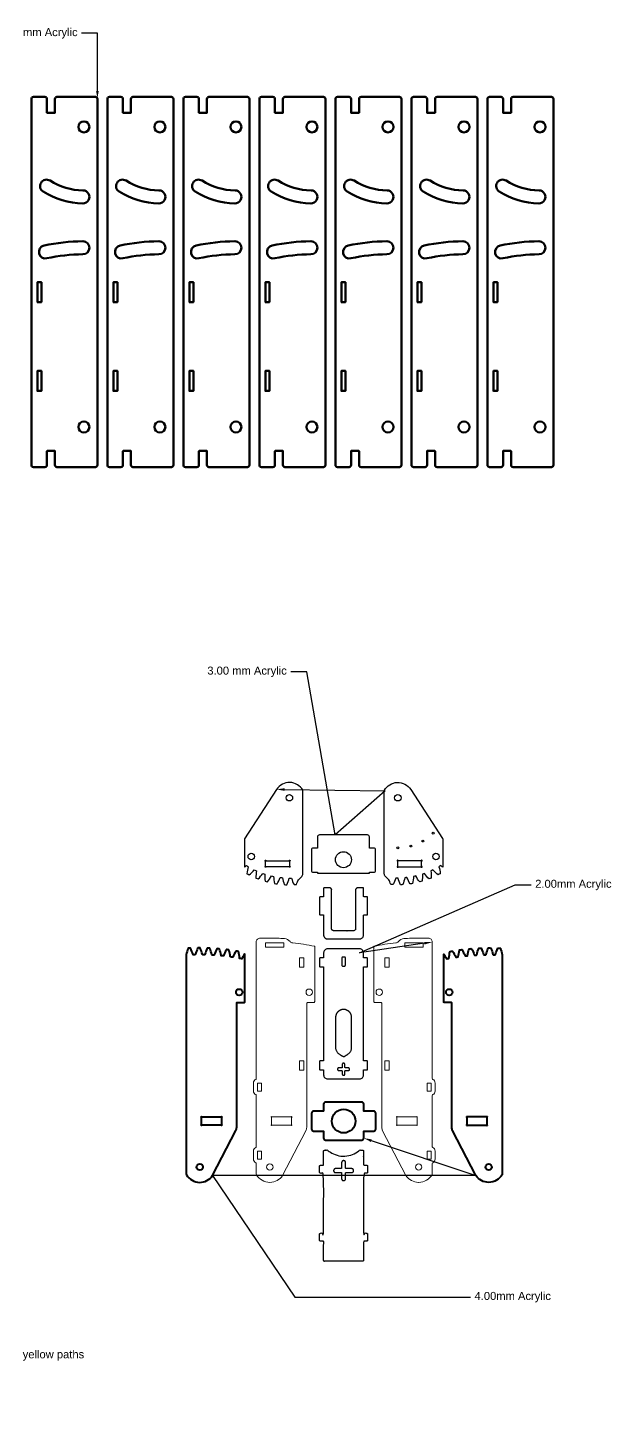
# Model space of a CAD drawing. Header units: millimetres. Extents: x 29 to 896, y 12 to 814.
# Drawn here: x 604 to 896, y 66 to 759 of the extents above; entities that cross this region are included whole.
import ezdxf
from ezdxf import colors
from ezdxf.entities.mleader import LeaderData, LeaderLine
from ezdxf.math import Vec2, Vec3

# ---------------------------------------------------------------- set-up
doc = ezdxf.new("R2010")
doc.units = ezdxf.units.MM
doc.layers.add('PolyProp', color=1, linetype='Continuous', lineweight=35, true_color=0xff0000)
doc.styles.get("Standard").update_dxf_attribs({"font": 'arial.ttf'})

# ---------------------------------------------------------------- blocks, each defined once
blk = doc.blocks.new('CustomObjectsInViewport2_0')
at = {"color": 0}
blk.add_lwpolyline([(-10015.5, -10006.75), (-10015.5, -10008.5), (-10062.5, -10008.5), (-10062.5, -10006.75, 0.414214), (-10062.75, -10006.5), (-10066.75, -10006.5, 0.414214), (-10067, -10006.75), (-10067, -10008.5), (-10069.5, -10008.5, 0.414214), (-10071.5, -10010.5), (-10071.5, -10026.5, 0.414214), (-10069.5, -10028.5), (-10067, -10028.5), (-10067, -10030.25, 0.414214), (-10066.75, -10030.5), (-10062.75, -10030.5, 0.414214), (-10062.5, -10030.25), (-10062.5, -10028.5), (-10015.5, -10028.5), (-10015.5, -10030.25, 0.414214), (-10015.25, -10030.5), (-10011.25, -10030.5, 0.414214), (-10011, -10030.25), (-10011, -10028.5), (-10008.5, -10028.5, 0.414214), (-10006.5, -10026.5), (-10006.5, -10010.5, 0.414214), (-10008.5, -10008.5), (-10011, -10008.5), (-10011, -10006.75, 0.414214), (-10011.25, -10006.5), (-10015.25, -10006.5, 0.414214)], format="xyb", close=True, dxfattribs=at)
for points, weights, knots in [([(-10067.39, -10018.91), (-10067.39, -10018.48), (-10067.39, -10018.05), (-10067.39, -10017.55), (-10066.89, -10017.55), (-10065.17, -10017.55), (-10063.44, -10017.55), (-10062.94, -10017.55), (-10062.94, -10018.05), (-10062.94, -10018.48), (-10062.94, -10018.91), (-10062.94, -10019.41), (-10063.44, -10019.41), (-10065.17, -10019.41), (-10066.89, -10019.41), (-10067.39, -10019.41), (-10067.39, -10018.91)], [1, 1, 1, 0.707106781187, 1, 1, 1, 0.707106781187, 1, 1, 1, 0.707106781187, 1, 1, 1, 0.707106781187, 1], [0, 0, 0, 1, 1, 2.570796, 2.570796, 3.570796, 3.570796, 5.141593, 5.141593, 6.141593, 6.141593, 7.712389, 7.712389, 8.712389, 8.712389, 10.283185, 10.283185, 10.283185]), ([(-10037.25, -10022.5), (-10041.25, -10022.5), (-10041.25, -10018.5), (-10041.25, -10014.5), (-10037.25, -10014.5), (-10029.75, -10014.5), (-10022.25, -10014.5), (-10020, -10014.5), (-10018.83, -10016.43), (-10018.29, -10017.32), (-10017.75, -10018.21), (-10017.6, -10018.46), (-10017.75, -10018.72), (-10018.27, -10019.62), (-10018.8, -10020.52), (-10019.96, -10022.5), (-10022.25, -10022.5), (-10029.75, -10022.5), (-10037.25, -10022.5)], [1, 0.707106781187, 1, 0.707106781187, 1, 1, 1, 0.87121462813, 1, 1, 1, 0.859288106328, 1, 1, 1, 0.8674457249, 1, 1, 1], [0, 0, 0, 1.570796, 1.570796, 3.141593, 3.141593, 4.141593, 4.141593, 5.167843, 5.167843, 6.167843, 6.167843, 7.241683, 7.241683, 8.241683, 8.241683, 9.283185, 9.283185, 10.283185, 10.283185, 10.283185]), ([(-10010.76, -10019.64), (-10010.76, -10020.33), (-10010.76, -10021.03), (-10010.76, -10021.53), (-10011.26, -10021.53), (-10011.38, -10021.53), (-10011.5, -10021.53), (-10012, -10021.53), (-10012, -10021.03), (-10012, -10020.33), (-10012, -10019.64), (-10012, -10019.14), (-10012.5, -10019.14), (-10013.21, -10019.14), (-10013.91, -10019.14), (-10014.41, -10019.14), (-10014.41, -10018.64), (-10014.41, -10018.53), (-10014.41, -10018.42), (-10014.41, -10017.92), (-10013.91, -10017.92), (-10013.21, -10017.92), (-10012.5, -10017.92), (-10012, -10017.92), (-10012, -10017.42), (-10012, -10016.73), (-10012, -10016.04), (-10012, -10015.54), (-10011.5, -10015.54), (-10011.38, -10015.54), (-10011.26, -10015.54), (-10010.76, -10015.54), (-10010.76, -10016.04), (-10010.76, -10016.73), (-10010.76, -10017.42), (-10010.76, -10017.92), (-10010.26, -10017.92), (-10009.56, -10017.92), (-10008.86, -10017.92), (-10008.36, -10017.92), (-10008.36, -10018.42), (-10008.36, -10018.53), (-10008.36, -10018.64), (-10008.36, -10019.14), (-10008.86, -10019.14), (-10009.56, -10019.14), (-10010.26, -10019.14), (-10010.76, -10019.14), (-10010.76, -10019.64)], [1, 1, 1, 0.707106781187, 1, 1, 1, 0.707106781187, 1, 1, 1, 0.707106781187, 1, 1, 1, 0.707106781187, 1, 1, 1, 0.707106781187, 1, 1, 1, 0.707106781187, 1, 1, 1, 0.707106781187, 1, 1, 1, 0.707106781187, 1, 1, 1, 0.707106781187, 1, 1, 1, 0.707106781187, 1, 1, 1, 0.707106781187, 1, 1, 1, 0.707106781187, 1], [0, 0, 0, 1, 1, 2.570796, 2.570796, 3.570796, 3.570796, 5.141593, 5.141593, 6.141593, 6.141593, 7.712389, 7.712389, 8.712389, 8.712389, 10.283185, 10.283185, 11.283185, 11.283185, 12.853982, 12.853982, 13.853982, 13.853982, 15.424778, 15.424778, 16.424778, 16.424778, 17.995574, 17.995574, 18.995574, 18.995574, 20.566371, 20.566371, 21.566371, 21.566371, 23.137167, 23.137167, 24.137167, 24.137167, 25.707963, 25.707963, 26.707963, 26.707963, 28.27876, 28.27876, 29.27876, 29.27876, 30.849556, 30.849556, 30.849556])]:
    blk.add_rational_spline(points, weights, degree=2, knots=knots, dxfattribs=at)
blk = doc.blocks.new('CustomObjectsInViewport3_0')
at = {"color": 0}
for points, weights, knots in [([(-10052, -10030), (-10052, -10030.5), (-10051.5, -10030.5), (-10050, -10030.5), (-10048.5, -10030.5), (-10048, -10030.5), (-10048, -10030), (-10048, -10029.25), (-10048, -10028.5), (-10033, -10028.5), (-10018, -10028.5), (-10018, -10029.25), (-10018, -10030), (-10018, -10030.5), (-10017.5, -10030.5), (-10016, -10030.5), (-10014.5, -10030.5), (-10014, -10030.5), (-10014, -10030), (-10014, -10029.25), (-10014, -10028.5), (-10010.5, -10028.5), (-10007, -10028.5), (-10006.5, -10028.5), (-10006.5, -10028), (-10006.5, -10027.22), (-10006.5, -10026.44), (-10013.5, -10018.5), (-10006.5, -10010.56), (-10006.5, -10009.78), (-10006.5, -10009), (-10006.5, -10008.5), (-10007, -10008.5), (-10010.5, -10008.5), (-10014, -10008.5), (-10014, -10007.75), (-10014, -10007), (-10014, -10006.5), (-10014.5, -10006.5), (-10016, -10006.5), (-10017.5, -10006.5), (-10018, -10006.5), (-10018, -10007), (-10018, -10007.75), (-10018, -10008.5), (-10033, -10008.5), (-10048, -10008.5), (-10048, -10007.75), (-10048, -10007), (-10048, -10006.5), (-10048.5, -10006.5), (-10050, -10006.5), (-10051.5, -10006.5), (-10052, -10006.5), (-10052, -10007), (-10052, -10007.75), (-10052, -10008.5), (-10056.75, -10008.5), (-10061.5, -10008.5), (-10062, -10008.5), (-10062, -10009), (-10062, -10018.5), (-10062, -10028), (-10062, -10028.5), (-10061.5, -10028.5), (-10056.75, -10028.5), (-10052, -10028.5), (-10052, -10029.25), (-10052, -10030)], [1, 0.707106781187, 1, 1, 1, 0.707106781187, 1, 1, 1, 1, 1, 1, 1, 0.707106781187, 1, 1, 1, 0.707106781187, 1, 1, 1, 1, 1, 0.707106781187, 1, 1, 1, 0.75, 1, 1, 1, 0.707106781187, 1, 1, 1, 1, 1, 0.707106781187, 1, 1, 1, 0.707106781187, 1, 1, 1, 1, 1, 1, 1, 0.707106781187, 1, 1, 1, 0.707106781187, 1, 1, 1, 1, 1, 0.707106781187, 1, 1, 1, 0.707106781187, 1, 1, 1, 1, 1], [0, 0, 0, 1.570796, 1.570796, 2.570796, 2.570796, 4.141593, 4.141593, 5.141593, 5.141593, 6.141593, 6.141593, 7.141593, 7.141593, 8.712389, 8.712389, 9.712389, 9.712389, 11.283185, 11.283185, 12.283185, 12.283185, 13.283185, 13.283185, 14.853982, 14.853982, 15.853982, 15.853982, 17.29945, 17.29945, 18.29945, 18.29945, 19.870246, 19.870246, 20.870246, 20.870246, 21.870246, 21.870246, 23.441043, 23.441043, 24.441043, 24.441043, 26.011839, 26.011839, 27.011839, 27.011839, 28.011839, 28.011839, 29.011839, 29.011839, 30.582635, 30.582635, 31.582635, 31.582635, 33.153432, 33.153432, 34.153432, 34.153432, 35.153432, 35.153432, 36.724228, 36.724228, 37.724228, 37.724228, 39.295024, 39.295024, 40.295024, 40.295024, 41.295024, 41.295024, 41.295024]), ([(-10017.71, -10014.5), (-10017.71, -10013.5), (-10016.71, -10013.5), (-10015.71, -10013.5), (-10015.71, -10014.5), (-10015.71, -10016), (-10015.71, -10017.5), (-10014.21, -10017.5), (-10012.71, -10017.5), (-10011.71, -10017.5), (-10011.71, -10018.5), (-10011.71, -10019.5), (-10012.71, -10019.5), (-10014.21, -10019.5), (-10015.71, -10019.5), (-10015.71, -10021), (-10015.71, -10022.5), (-10015.71, -10023.5), (-10016.71, -10023.5), (-10017.71, -10023.5), (-10017.71, -10022.5), (-10017.71, -10021), (-10017.71, -10019.5), (-10019.21, -10019.5), (-10020.71, -10019.5), (-10021.71, -10019.5), (-10021.71, -10018.5), (-10021.71, -10017.5), (-10020.71, -10017.5), (-10019.21, -10017.5), (-10017.71, -10017.5), (-10017.71, -10016), (-10017.71, -10014.5)], [1, 0.707106781187, 1, 0.707106781187, 1, 1, 1, 1, 1, 0.707106781187, 1, 0.707106781187, 1, 1, 1, 1, 1, 0.707106781187, 1, 0.707106781187, 1, 1, 1, 1, 1, 0.707106781187, 1, 0.707106781187, 1, 1, 1, 1, 1], [0, 0, 0, 1.570796, 1.570796, 3.141593, 3.141593, 4.141593, 4.141593, 5.141593, 5.141593, 6.712389, 6.712389, 8.283185, 8.283185, 9.283185, 9.283185, 10.283185, 10.283185, 11.853982, 11.853982, 13.424778, 13.424778, 14.424778, 14.424778, 15.424778, 15.424778, 16.995574, 16.995574, 18.566371, 18.566371, 19.566371, 19.566371, 20.566371, 20.566371, 20.566371])]:
    blk.add_rational_spline(points, weights, degree=2, knots=knots, dxfattribs=at)
blk = doc.blocks.new('CustomObjectsInViewport6_0')
at = {"color": 0}
blk.add_rational_spline([(-10006.5, -10026.5), (-10006.5, -10028.5), (-10008.5, -10028.5), (-10013.37, -10028.5), (-10018.25, -10028.5), (-10018.5, -10028.5), (-10018.5, -10028.75), (-10018.5, -10029.5), (-10018.5, -10030.25), (-10018.5, -10030.5), (-10018.75, -10030.5), (-10023, -10030.5), (-10027.25, -10030.5), (-10027.5, -10030.5), (-10027.5, -10030.25), (-10027.5, -10029.5), (-10027.5, -10028.75), (-10027.5, -10028.5), (-10027.75, -10028.5), (-10029.75, -10028.5), (-10031.75, -10028.5), (-10032, -10028.5), (-10032, -10028.25), (-10032, -10026.88), (-10032, -10025.5), (-10032, -10024.5), (-10031, -10024.5), (-10021.3, -10024.5), (-10011.6, -10024.5), (-10010.6, -10024.5), (-10010.6, -10023.5), (-10010.6, -10018.5), (-10010.6, -10013.5), (-10010.6, -10012.5), (-10011.6, -10012.5), (-10021.3, -10012.5), (-10031, -10012.5), (-10032, -10012.5), (-10032, -10011.5), (-10032, -10010.13), (-10032, -10008.75), (-10032, -10008.5), (-10031.75, -10008.5), (-10029.75, -10008.5), (-10027.75, -10008.5), (-10027.5, -10008.5), (-10027.5, -10008.25), (-10027.5, -10007.5), (-10027.5, -10006.75), (-10027.5, -10006.5), (-10027.25, -10006.5), (-10023, -10006.5), (-10018.75, -10006.5), (-10018.5, -10006.5), (-10018.5, -10006.75), (-10018.5, -10007.5), (-10018.5, -10008.25), (-10018.5, -10008.5), (-10018.25, -10008.5), (-10013.37, -10008.5), (-10008.5, -10008.5), (-10006.5, -10008.5), (-10006.5, -10010.5), (-10006.5, -10018.5), (-10006.5, -10026.5)], [1, 0.707106781187, 1, 1, 1, 0.707106781187, 1, 1, 1, 0.707106781187, 1, 1, 1, 0.707106781187, 1, 1, 1, 0.707106781187, 1, 1, 1, 0.707106781187, 1, 1, 1, 0.707106781187, 1, 1, 1, 0.707106781187, 1, 1, 1, 0.707106781187, 1, 1, 1, 0.707106781187, 1, 1, 1, 0.707106781187, 1, 1, 1, 0.707106781187, 1, 1, 1, 0.707106781187, 1, 1, 1, 0.707106781187, 1, 1, 1, 0.707106781187, 1, 1, 1, 0.707106781187, 1, 1, 1], degree=2, knots=[0, 0, 0, 1.570796, 1.570796, 2.570796, 2.570796, 4.141593, 4.141593, 5.141593, 5.141593, 6.712389, 6.712389, 7.712389, 7.712389, 9.283185, 9.283185, 10.283185, 10.283185, 11.853982, 11.853982, 12.853982, 12.853982, 14.424778, 14.424778, 15.424778, 15.424778, 16.995574, 16.995574, 17.995574, 17.995574, 19.566371, 19.566371, 20.566371, 20.566371, 22.137167, 22.137167, 23.137167, 23.137167, 24.707963, 24.707963, 25.707963, 25.707963, 27.27876, 27.27876, 28.27876, 28.27876, 29.849556, 29.849556, 30.849556, 30.849556, 32.420352, 32.420352, 33.420352, 33.420352, 34.991149, 34.991149, 35.991149, 35.991149, 37.561945, 37.561945, 38.561945, 38.561945, 40.132741, 40.132741, 41.132741, 41.132741, 41.132741], dxfattribs=at)

msp = doc.modelspace()

# ---------------------------------------------------------------- linework, layer by layer
at = {"color": 114, "lineweight": 60, "true_color": 0x139b48}
for points in [[(638.15, 539.61, 0.414214), (639.15, 540.61), (639.15, 723.61, 0.414214), (638.15, 724.61), (618.94, 724.61, 0.414214), (617.94, 723.61), (617.94, 716.66, -0.414214), (617.89, 716.61), (613.99, 716.61, -0.414214), (613.94, 716.66), (613.94, 723.61, 0.414214), (612.94, 724.61), (607.15, 724.61, 0.414214), (606.15, 723.61), (606.15, 540.61, 0.414214), (607.15, 539.61), (612.94, 539.61, 0.414214), (613.94, 540.61), (613.94, 547.56, -0.414214), (613.99, 547.61), (617.89, 547.61, -0.414214), (617.94, 547.56), (617.94, 540.61, 0.414214), (618.94, 539.61)], [(676.15, 539.61, 0.414214), (677.15, 540.61), (677.15, 723.61, 0.414214), (676.15, 724.61), (656.94, 724.61, 0.414214), (655.94, 723.61), (655.94, 716.66, -0.414214), (655.89, 716.61), (651.99, 716.61, -0.414214), (651.94, 716.66), (651.94, 723.61, 0.414214), (650.94, 724.61), (645.15, 724.61, 0.414214), (644.15, 723.61), (644.15, 540.61, 0.414214), (645.15, 539.61), (650.94, 539.61, 0.414214), (651.94, 540.61), (651.94, 547.56, -0.414214), (651.99, 547.61), (655.89, 547.61, -0.414214), (655.94, 547.56), (655.94, 540.61, 0.414214), (656.94, 539.61)], [(714.15, 539.61, 0.414214), (715.15, 540.61), (715.15, 723.61, 0.414214), (714.15, 724.61), (694.94, 724.61, 0.414214), (693.94, 723.61), (693.94, 716.66, -0.414214), (693.89, 716.61), (689.99, 716.61, -0.414214), (689.94, 716.66), (689.94, 723.61, 0.414214), (688.94, 724.61), (683.15, 724.61, 0.414214), (682.15, 723.61), (682.15, 540.61, 0.414214), (683.15, 539.61), (688.94, 539.61, 0.414214), (689.94, 540.61), (689.94, 547.56, -0.414214), (689.99, 547.61), (693.89, 547.61, -0.414214), (693.94, 547.56), (693.94, 540.61, 0.414214), (694.94, 539.61)], [(752.15, 539.61, 0.414214), (753.15, 540.61), (753.15, 723.61, 0.414214), (752.15, 724.61), (732.94, 724.61, 0.414214), (731.94, 723.61), (731.94, 716.66, -0.414214), (731.89, 716.61), (727.99, 716.61, -0.414214), (727.94, 716.66), (727.94, 723.61, 0.414214), (726.94, 724.61), (721.15, 724.61, 0.414214), (720.15, 723.61), (720.15, 540.61, 0.414214), (721.15, 539.61), (726.94, 539.61, 0.414214), (727.94, 540.61), (727.94, 547.56, -0.414214), (727.99, 547.61), (731.89, 547.61, -0.414214), (731.94, 547.56), (731.94, 540.61, 0.414214), (732.94, 539.61)], [(790.15, 539.61, 0.414214), (791.15, 540.61), (791.15, 723.61, 0.414214), (790.15, 724.61), (770.94, 724.61, 0.414214), (769.94, 723.61), (769.94, 716.66, -0.414214), (769.89, 716.61), (765.99, 716.61, -0.414214), (765.94, 716.66), (765.94, 723.61, 0.414214), (764.94, 724.61), (759.15, 724.61, 0.414214), (758.15, 723.61), (758.15, 540.61, 0.414214), (759.15, 539.61), (764.94, 539.61, 0.414214), (765.94, 540.61), (765.94, 547.56, -0.414214), (765.99, 547.61), (769.89, 547.61, -0.414214), (769.94, 547.56), (769.94, 540.61, 0.414214), (770.94, 539.61)], [(828.15, 539.61, 0.414214), (829.15, 540.61), (829.15, 723.61, 0.414214), (828.15, 724.61), (808.94, 724.61, 0.414214), (807.94, 723.61), (807.94, 716.66, -0.414214), (807.89, 716.61), (803.99, 716.61, -0.414214), (803.94, 716.66), (803.94, 723.61, 0.414214), (802.94, 724.61), (797.15, 724.61, 0.414214), (796.15, 723.61), (796.15, 540.61, 0.414214), (797.15, 539.61), (802.94, 539.61, 0.414214), (803.94, 540.61), (803.94, 547.56, -0.414214), (803.99, 547.61), (807.89, 547.61, -0.414214), (807.94, 547.56), (807.94, 540.61, 0.414214), (808.94, 539.61)], [(866.15, 539.61, 0.414214), (867.15, 540.61), (867.15, 723.61, 0.414214), (866.15, 724.61), (846.94, 724.61, 0.414214), (845.94, 723.61), (845.94, 716.66, -0.414214), (845.89, 716.61), (841.99, 716.61, -0.414214), (841.94, 716.66), (841.94, 723.61, 0.414214), (840.94, 724.61), (835.15, 724.61, 0.414214), (834.15, 723.61), (834.15, 540.61, 0.414214), (835.15, 539.61), (840.94, 539.61, 0.414214), (841.94, 540.61), (841.94, 547.56, -0.414214), (841.99, 547.61), (845.89, 547.61, -0.414214), (845.94, 547.56), (845.94, 540.61, 0.414214), (846.94, 539.61)], [(612.03, 677.24, 0.137707), (631.86, 671.36, 1), (631.95, 677.86, -0.137707), (615.49, 682.74, 1)], [(650.03, 677.24, 0.137707), (669.86, 671.36, 1), (669.95, 677.86, -0.137707), (653.49, 682.74, 1)], [(688.03, 677.24, 0.137707), (707.86, 671.36, 1), (707.95, 677.86, -0.137707), (691.49, 682.74, 1)], [(726.03, 677.24, 0.137707), (745.86, 671.36, 1), (745.95, 677.86, -0.137707), (729.49, 682.74, 1)], [(764.03, 677.24, 0.137707), (783.86, 671.36, 1), (783.95, 677.86, -0.137707), (767.49, 682.74, 1)], [(802.03, 677.24, 0.137707), (821.86, 671.36, 1), (821.95, 677.86, -0.137707), (805.49, 682.74, 1)], [(840.03, 677.24, 0.137707), (859.86, 671.36, 1), (859.95, 677.86, -0.137707), (843.49, 682.74, 1)], [(631.92, 645.92, 0.05273), (613.88, 643.91, -1), (612.48, 650.26, -0.05273), (631.88, 652.42, -1)], [(669.92, 645.92, 0.05273), (651.88, 643.91, -1), (650.48, 650.26, -0.05273), (669.88, 652.42, -1)], [(707.92, 645.92, 0.05273), (689.88, 643.91, -1), (688.48, 650.26, -0.05273), (707.88, 652.42, -1)], [(745.92, 645.92, 0.05273), (727.88, 643.91, -1), (726.48, 650.26, -0.05273), (745.88, 652.42, -1)], [(783.92, 645.92, 0.05273), (765.88, 643.91, -1), (764.48, 650.26, -0.05273), (783.88, 652.42, -1)], [(821.92, 645.92, 0.05273), (803.88, 643.91, -1), (802.48, 650.26, -0.05273), (821.88, 652.42, -1)], [(859.92, 645.92, 0.05273), (841.88, 643.91, -1), (840.48, 650.26, -0.05273), (859.88, 652.42, -1)], [(611.1, 631.98, -0.414214), (611.15, 631.93), (611.15, 622.03, -0.414214), (611.1, 621.98), (609.2, 621.98, -0.414214), (609.15, 622.03), (609.15, 631.93, -0.414214), (609.2, 631.98)], [(649.1, 631.98, -0.414214), (649.15, 631.93), (649.15, 622.03, -0.414214), (649.1, 621.98), (647.2, 621.98, -0.414214), (647.15, 622.03), (647.15, 631.93, -0.414214), (647.2, 631.98)], [(687.1, 631.98, -0.414214), (687.15, 631.93), (687.15, 622.03, -0.414214), (687.1, 621.98), (685.2, 621.98, -0.414214), (685.15, 622.03), (685.15, 631.93, -0.414214), (685.2, 631.98)], [(725.1, 631.98, -0.414214), (725.15, 631.93), (725.15, 622.03, -0.414214), (725.1, 621.98), (723.2, 621.98, -0.414214), (723.15, 622.03), (723.15, 631.93, -0.414214), (723.2, 631.98)], [(763.1, 631.98, -0.414214), (763.15, 631.93), (763.15, 622.03, -0.414214), (763.1, 621.98), (761.2, 621.98, -0.414214), (761.15, 622.03), (761.15, 631.93, -0.414214), (761.2, 631.98)], [(801.1, 631.98, -0.414214), (801.15, 631.93), (801.15, 622.03, -0.414214), (801.1, 621.98), (799.2, 621.98, -0.414214), (799.15, 622.03), (799.15, 631.93, -0.414214), (799.2, 631.98)], [(839.1, 631.98, -0.414214), (839.15, 631.93), (839.15, 622.03, -0.414214), (839.1, 621.98), (837.2, 621.98, -0.414214), (837.15, 622.03), (837.15, 631.93, -0.414214), (837.2, 631.98)], [(609.15, 577.66), (609.15, 587.56, -0.414214), (609.2, 587.61), (611.1, 587.61, -0.414214), (611.15, 587.56), (611.15, 577.66, -0.414214), (611.1, 577.61), (609.2, 577.61, -0.414214)], [(647.15, 577.66), (647.15, 587.56, -0.414214), (647.2, 587.61), (649.1, 587.61, -0.414214), (649.15, 587.56), (649.15, 577.66, -0.414214), (649.1, 577.61), (647.2, 577.61, -0.414214)], [(685.15, 577.66), (685.15, 587.56, -0.414214), (685.2, 587.61), (687.1, 587.61, -0.414214), (687.15, 587.56), (687.15, 577.66, -0.414214), (687.1, 577.61), (685.2, 577.61, -0.414214)], [(723.15, 577.66), (723.15, 587.56, -0.414214), (723.2, 587.61), (725.1, 587.61, -0.414214), (725.15, 587.56), (725.15, 577.66, -0.414214), (725.1, 577.61), (723.2, 577.61, -0.414214)], [(761.15, 577.66), (761.15, 587.56, -0.414214), (761.2, 587.61), (763.1, 587.61, -0.414214), (763.15, 587.56), (763.15, 577.66, -0.414214), (763.1, 577.61), (761.2, 577.61, -0.414214)], [(799.15, 577.66), (799.15, 587.56, -0.414214), (799.2, 587.61), (801.1, 587.61, -0.414214), (801.15, 587.56), (801.15, 577.66, -0.414214), (801.1, 577.61), (799.2, 577.61, -0.414214)], [(837.15, 577.66), (837.15, 587.56, -0.414214), (837.2, 587.61), (839.1, 587.61, -0.414214), (839.15, 587.56), (839.15, 577.66, -0.414214), (839.1, 577.61), (837.2, 577.61, -0.414214)]]:
    msp.add_lwpolyline(points, format="xyb", close=True, dxfattribs=at)
for points in [[(618.94, 539.61), (638.15, 539.61)], [(656.94, 539.61), (676.15, 539.61)], [(694.94, 539.61), (714.15, 539.61)], [(732.94, 539.61), (752.15, 539.61)], [(770.94, 539.61), (790.15, 539.61)], [(808.94, 539.61), (828.15, 539.61)], [(846.94, 539.61), (866.15, 539.61)]]:
    msp.add_lwpolyline(points, dxfattribs=at)
at = {"color": 31, "lineweight": 30, "true_color": 0xfecc66}
for points in [[(712.64, 353.7), (712.64, 339.55, 0.018011), (713.65, 340.42, 0.007013), (714.6, 339.83, 0.048281), (713.94, 336.34, 0.007013), (715.01, 335.76, 0.048281), (717.57, 338.23, 0.00756), (718.67, 337.71, 0.048281), (718.41, 334.16, 0.007013), (719.55, 333.71, 0.048281), (721.81, 336.46, 0.007013), (722.87, 336.1, 0.048281), (723.01, 332.54, 0.007013), (724.19, 332.22, 0.048281), (726.13, 335.2, 0.007013), (727.23, 334.97, 0.048281), (727.76, 331.45, 0.007013), (728.97, 331.26, 0.048281), (730.56, 334.44, 0.007013), (731.68, 334.33, 0.048281), (732.61, 330.89, 0.007013), (733.83, 330.84, 0.048281), (735.05, 334.18, 0.007013), (736.18, 334.19, 0.048281), (737.49, 330.88, 0.007057), (738.71, 330.96, 0.018956), (739.12, 332.3, -0.131865), (739.63, 333.2), (741.31, 334.9, 0.197777), (741.89, 336.31), (741.89, 377.78, 0.127475), (741.83, 378.02, 0.565437), (728.73, 378.47)], [(811.85, 353.41), (811.85, 339.55, -0.018011), (810.85, 340.42, -0.007013), (809.89, 339.83, -0.048281), (810.55, 336.34, -0.007013), (809.48, 335.76, -0.048281), (806.92, 338.23, -0.00756), (805.82, 337.71, -0.048281), (806.08, 334.16, -0.007013), (804.95, 333.71, -0.048281), (802.69, 336.46, -0.007013), (801.62, 336.1, -0.048281), (801.48, 332.54, -0.007013), (800.3, 332.22, -0.048281), (798.36, 335.2, -0.007013), (797.26, 334.97, -0.048281), (796.73, 331.45, -0.007013), (795.52, 331.26, -0.048281), (793.93, 334.44, -0.007013), (792.81, 334.33, -0.048281), (791.88, 330.89, -0.007013), (790.66, 330.84, -0.048281), (789.44, 334.18, -0.007013), (788.31, 334.19, -0.048281), (787.01, 330.88, -0.007057), (785.78, 330.96, -0.018956), (785.38, 332.3, 0.131865), (784.86, 333.2), (783.18, 334.9, -0.197777), (782.6, 336.31), (782.6, 377.78, -0.127475), (782.66, 378.02, -0.565437), (795.77, 378.47), (811.69, 353.95, -0.144993)], [(771.57, 355.7), (758.1, 355.7), (750.17, 355.7, 0.414213), (749.17, 354.7), (749.17, 349.25, -0.413636), (749.02, 349.1), (746.67, 349.1, 0.413636), (746.17, 348.6), (746.17, 337.6, 0.414212), (746.67, 337.1), (749.02, 337.1, -0.414214), (749.17, 336.95), (749.17, 336.92), (749.17, 336.7, 0.414214), (749.32, 336.55), (766.58, 336.55), (775.02, 336.55, 0.414133), (775.17, 336.7), (775.17, 336.74), (775.17, 336.95, -0.414214), (775.32, 337.1), (776.87, 337.1), (777.67, 337.1, 0.414078), (778.17, 337.6), (778.17, 338.87), (778.17, 346.24), (778.17, 348.6, 0.413692), (777.67, 349.1), (775.32, 349.1, -0.414214), (775.17, 349.25), (775.17, 349.44), (775.17, 350.37), (775.17, 354.7, 0.413979), (774.17, 355.7), (771.57, 355.7)], [(723.48, 339.79, -2.414214), (723.23, 340.04), (723.23, 342.56, -2.414214), (723.48, 342.81), (735, 342.81, -2.414214), (735.25, 342.56), (735.25, 340.04, -2.414214), (735, 339.79)], [(801.01, 339.79, 2.414214), (801.26, 340.04), (801.26, 342.56, 2.414214), (801.01, 342.81), (789.49, 342.81, 2.414214), (789.24, 342.56), (789.24, 340.04, 2.414214), (789.49, 339.79)]]:
    msp.add_lwpolyline(points, format="xyb", close=True, dxfattribs=at)
at = {"color": 253, "lineweight": 40, "true_color": 0x9898cc}
for points in [[(709.69, 297.42, 0.29898), (709.57, 297.53, 0.002297), (708.58, 297.7, 0.29898), (708.43, 297.64, 0.037995), (706.82, 294.69, -0.337234), (706.66, 294.61, 0.002207), (705.73, 294.75, -0.337234), (705.6, 294.88, 0.037995), (704.94, 298.16, 0.29898), (704.81, 298.27, 0.002297), (703.82, 298.4, 0.29898), (703.67, 298.33, 0.037995), (702.19, 295.32, -0.337234), (702.04, 295.22, 0.002207), (701.1, 295.32, -0.337234), (700.97, 295.45, 0.037995), (700.16, 298.7, 0.29898), (700.03, 298.8, 0.002297), (699.03, 298.89, 0.29898), (698.89, 298.81, 0.037995), (697.54, 295.74, -0.337234), (697.39, 295.64, 0.002207), (696.46, 295.7, -0.337234), (696.32, 295.81, 0.037995), (695.37, 299.03, 0.29898), (695.23, 299.12, 0.002297), (694.23, 299.17, 0.29898), (694.09, 299.08, 0.037995), (692.88, 295.95, -0.337234), (692.73, 295.85, 0.002207), (691.8, 295.86, -0.337234), (691.65, 295.98, 0.037995), (690.56, 299.14, 0.29898), (690.42, 299.24, 0.002297), (689.42, 299.23, 0.29898), (689.28, 299.14, 0.037995), (688.21, 295.96, -0.337234), (688.07, 295.85, 0.002207), (687.13, 295.83, -0.337233), (686.98, 295.93, 0.037994), (685.75, 299.05, 0.29898), (685.61, 299.13, 0.002297), (684.61, 299.09, 0.29898), (684.48, 298.99, 0.037035), (683.56, 295.85, 0.052181), (683.56, 295.82), (683.56, 186.4, 0.132002), (683.7, 185.9, 0.266228), (690.27, 182.08, 0.253418), (696.71, 185.49), (708.39, 207.96, 0.052962), (708.81, 209.52, 0.038372), (708.81, 209.55), (708.81, 271.78, -0.414214), (709.01, 271.98), (712.61, 271.98, 0.414214), (712.81, 272.18), (712.81, 274.48), (712.81, 280.23), (712.81, 296.1, 0.74267), (712.72, 296.12, 0.029539), (711.41, 293.87, -0.337234), (711.24, 293.79, 0.002197), (710.33, 293.97, -0.337213), (710.21, 294.11, 0.037974)], [(815.44, 297.42, -0.29898), (815.55, 297.53, -0.002297), (816.55, 297.7, -0.29898), (816.7, 297.64, -0.037995), (818.3, 294.69, 0.337234), (818.46, 294.61, -0.002207), (819.39, 294.75, 0.337234), (819.52, 294.88, -0.037995), (820.18, 298.16, -0.29898), (820.31, 298.27, -0.002297), (821.31, 298.4, -0.29898), (821.45, 298.33, -0.037995), (822.93, 295.32, 0.337234), (823.09, 295.22, -0.002207), (824.02, 295.32, 0.337234), (824.15, 295.45, -0.037995), (824.96, 298.7, -0.29898), (825.09, 298.8, -0.002297), (826.09, 298.89, -0.29898), (826.24, 298.81, -0.037995), (827.58, 295.74, 0.337234), (827.73, 295.64, -0.002207), (828.67, 295.7, 0.337234), (828.8, 295.81, -0.037995), (829.76, 299.03, -0.29898), (829.89, 299.12, -0.002297), (830.89, 299.17, -0.29898), (831.04, 299.08, -0.037995), (832.24, 295.95, 0.337234), (832.39, 295.85, -0.002207), (833.33, 295.86, 0.337234), (833.47, 295.98, -0.037995), (834.56, 299.14, -0.29898), (834.7, 299.24, -0.002297), (835.71, 299.23, -0.29898), (835.84, 299.14, -0.037995), (836.91, 295.96, 0.337234), (837.05, 295.85, -0.002207), (837.99, 295.83, 0.337233), (838.14, 295.93, -0.037994), (839.37, 299.05, -0.29898), (839.51, 299.13, -0.002297), (840.51, 299.09, -0.29898), (840.65, 298.99, -0.037035), (841.56, 295.85, -0.052181), (841.56, 295.82), (841.56, 186.4, -0.132002), (841.43, 185.9, -0.266228), (834.85, 182.08, -0.253418), (828.41, 185.49), (816.73, 207.96, -0.052962), (816.31, 209.52, -0.038372), (816.31, 209.55), (816.31, 271.78, 0.414214), (816.11, 271.98), (812.51, 271.98, -0.414214), (812.31, 272.18), (812.31, 274.48), (812.31, 280.23), (812.31, 296.1, -0.74267), (812.4, 296.12, -0.029539), (813.71, 293.87, 0.337234), (813.88, 293.79, -0.002197), (814.79, 293.97, 0.337213), (814.91, 294.11, -0.037974)], [(771.27, 203.19, 0.414214), (772.27, 204.19), (772.27, 207.54, -0.414214), (772.42, 207.69), (777.27, 207.69, 0.414214), (778.27, 208.69), (778.27, 216.69, 0.414214), (777.27, 217.69), (772.42, 217.69, -0.414214), (772.27, 217.84), (772.27, 221.19, 0.414214), (771.27, 222.19), (753.27, 222.19, 0.414214), (752.27, 221.19), (752.27, 217.84, -0.414214), (752.12, 217.69), (747.27, 217.69, 0.414214), (746.27, 216.69), (746.27, 208.69, 0.414214), (747.27, 207.69), (752.12, 207.69, -0.414214), (752.27, 207.54), (752.27, 204.19, 0.414214), (753.27, 203.19), (771.27, 203.19)], [(701.25, 210.84, -2.414214), (701.1, 210.69), (691.32, 210.69, -2.414214), (691.17, 210.84), (691.17, 214.62, -2.414214), (691.32, 214.77), (701.1, 214.77, -2.414214), (701.25, 214.62)], [(823.87, 210.84, 2.414214), (824.02, 210.69), (833.8, 210.69, 2.414214), (833.95, 210.84), (833.95, 214.62, 2.414214), (833.8, 214.77), (824.02, 214.77, 2.414214), (823.87, 214.62)]]:
    msp.add_lwpolyline(points, format="xyb", close=True, dxfattribs=at)
at = {"color": 217, "lineweight": 20, "true_color": 0x93278f}
for points in [[(725.43, 182.08, 0.248049), (731.71, 185.49), (743.37, 207.91, 0.094323), (743.81, 209.53), (743.81, 271.48, -0.414214), (744.31, 271.98), (747.31, 271.98, 0.414214), (747.81, 272.48), (747.81, 274.48), (747.81, 299.93, 0.356751), (747.69, 300.08, 0.024505), (736.79, 301.74, -0.195334), (735.46, 302.45, 0.189209), (732.74, 303.93, 0.016186), (725.31, 304.17), (720.56, 304.17, 0.414214), (718.56, 302.17), (718.56, 233.91, -0.293253), (718.33, 233.55, 0.293253), (717.16, 231.73), (717.16, 227.73, 0.293253), (718.33, 225.91, -0.293253), (718.56, 225.55), (718.56, 199.91, -0.293253), (718.33, 199.55, 0.293253), (717.16, 197.73), (717.16, 193.73, 0.293253), (718.33, 191.91, -0.293253), (718.56, 191.55), (718.56, 186.4, 0.132002), (718.7, 185.9, 0.268935), (725.35, 182.08, -0.002526)], [(732.24, 299.65), (723.19, 299.65, -0.414214), (723.14, 299.7), (723.14, 301.75, -0.414214), (723.19, 301.8), (732.24, 301.8, -0.414214), (732.29, 301.75), (732.29, 299.7, -0.414214)], [(799.7, 182.08, -0.248049), (793.41, 185.49), (781.75, 207.91, -0.094323), (781.31, 209.53), (781.31, 271.48, 0.414214), (780.81, 271.98), (777.81, 271.98, -0.414214), (777.31, 272.48), (777.31, 274.48), (777.31, 299.93, -0.356751), (777.43, 300.08, -0.024505), (788.34, 301.74, 0.195334), (789.67, 302.45, -0.189209), (792.38, 303.93, -0.016186), (799.81, 304.17), (804.56, 304.17, -0.414214), (806.56, 302.17), (806.56, 233.91, 0.293253), (806.79, 233.55, -0.293253), (807.96, 231.73), (807.96, 227.73, -0.293253), (806.79, 225.91, 0.293253), (806.56, 225.55), (806.56, 199.91, 0.293253), (806.79, 199.55, -0.293253), (807.96, 197.73), (807.96, 193.73, -0.293253), (806.79, 191.91, 0.293253), (806.56, 191.55), (806.56, 186.4, -0.132002), (806.43, 185.9, -0.268935), (799.77, 182.08, 0.002526)], [(792.89, 299.65), (801.94, 299.65, 0.414214), (801.99, 299.7), (801.99, 301.75, 0.414214), (801.94, 301.8), (792.89, 301.8, 0.414214), (792.84, 301.75), (792.84, 299.7, 0.414214)], [(740.14, 289.7), (740.14, 294.25, -0.414214), (740.19, 294.3), (742.24, 294.3, -0.414214), (742.29, 294.25), (742.29, 289.7, -0.414214), (742.24, 289.65), (740.19, 289.65, -0.414214)], [(784.99, 289.7), (784.99, 294.25, 0.414214), (784.94, 294.3), (782.89, 294.3, 0.414214), (782.84, 294.25), (782.84, 289.7, 0.414214), (782.89, 289.65), (784.94, 289.65, 0.414214)], [(719.21, 231.73), (721.11, 231.73, -0.414214), (721.16, 231.68), (721.16, 227.78, -0.414214), (721.11, 227.73), (719.21, 227.73, -0.414214), (719.16, 227.78), (719.16, 231.68, -0.414214)], [(805.91, 231.73), (804.01, 231.73, 0.414214), (803.96, 231.68), (803.96, 227.78, 0.414214), (804.01, 227.73), (805.91, 227.73, 0.414214), (805.96, 227.78), (805.96, 231.68, 0.414214)], [(736.25, 210.84, -2.414214), (736.1, 210.69), (726.32, 210.69, -2.414214), (726.17, 210.84), (726.17, 214.62, -2.414214), (726.32, 214.77), (736.14, 214.77, -2.923988), (736.25, 214.62)], [(788.87, 210.84, 2.414214), (789.02, 210.69), (798.8, 210.69, 2.414214), (798.95, 210.84), (798.95, 214.62, 2.414214), (798.8, 214.77), (788.99, 214.77, 2.923988), (788.87, 214.62)], [(719.21, 197.73), (721.11, 197.73, -0.414214), (721.16, 197.68), (721.16, 193.78, -0.414214), (721.11, 193.73), (719.21, 193.73, -0.414214), (719.16, 193.78), (719.16, 197.68, -0.414214)], [(805.91, 197.73), (804.01, 197.73, 0.414214), (803.96, 197.68), (803.96, 193.78, 0.414214), (804.01, 193.73), (805.91, 193.73, 0.414214), (805.96, 193.78), (805.96, 197.68, 0.414214)]]:
    msp.add_lwpolyline(points, format="xyb", close=True, dxfattribs=at)
for points in [[(740.15, 238.15), (740.14, 242.8), (742.29, 242.8), (742.29, 238.15)], [(784.97, 238.15), (784.99, 242.8), (782.84, 242.8), (782.84, 238.15)]]:
    msp.add_lwpolyline(points, close=True, dxfattribs=at)
at = {"color": 114, "lineweight": 60, "true_color": 0x139b48}
for centre in [(632.4, 709.61), (670.4, 709.61), (708.4, 709.61), (746.4, 709.61), (784.4, 709.61), (822.4, 709.61), (860.4, 709.61), (632.4, 559.61), (670.4, 559.61), (708.4, 559.61), (746.4, 559.61), (784.4, 559.61), (822.4, 559.61), (860.4, 559.61)]:
    msp.add_circle(centre, 2.75, dxfattribs=at)
at = {"color": 31, "lineweight": 30, "true_color": 0xfecc66}
for centre, radius in [((735.14, 374.3), 1.6), ((789.35, 374.3), 1.6), ((807.03, 356.63), 0.45), ((716.08, 344.95), 1.6), ((762.17, 343.35), 4), ((789.35, 349.3), 0.45), ((795.82, 350.15), 0.45), ((801.85, 352.65), 0.45), ((808.41, 344.95), 1.6)]:
    msp.add_circle(centre, radius, dxfattribs=at)
at = {"color": 253, "lineweight": 40, "true_color": 0x9898cc}
for centre in [(710.06, 277.1), (815.06, 277.1), (690.35, 189.73), (834.77, 189.73)]:
    msp.add_circle(centre, 1.6, dxfattribs=at)
at = {"color": 217, "lineweight": 20, "true_color": 0x93278f}
for centre in [(745.06, 277.1), (780.06, 277.1), (725.35, 189.73), (799.77, 189.73)]:
    msp.add_circle(centre, 1.6, dxfattribs=at)
at = {"layer": 'PolyProp', "color": 253, "lineweight": 40, "true_color": 0x9898cc}
msp.add_circle((762.27, 212.69), 5.9, dxfattribs=at)

# ---------------------------------------------------------------- block references
at = {"color": 217, "lineweight": 20, "true_color": 0x93278f}
for name, p, rotation in [('CustomObjectsInViewport6_0', (10780.74, -9702.75), 270), ('CustomObjectsInViewport2_0', (10780.74, -9772.75), 270), ('CustomObjectsInViewport3_0', (-9256.25, 10204.65), 90)]:
    msp.add_blockref(name, p, dxfattribs=dict(at, rotation=rotation))

# ---------------------------------------------------------------- leaders
ml = msp.add_multileader_mtext('Standard')
ml.set_content('6.00 mm Acrylic', color=256)
ml.set_leader_properties()
ml.build(insert=Vec2(0, 0))
ctx = ml.context
ctx.base_point, ctx.plane_origin = Vec3(587.79, 756.36), Vec3(639.15, 723.61)
ctx.text_align_type = 2
notes = []
notes.append((ctx, [(1, (1, 1, 0), (639.27, 756.36), (-1, 0), 8, [(0, [(639.15, 723.61)], 0, [])])]))
ctx.mtext.insert, ctx.mtext.alignment, ctx.mtext.flow_direction = Vec3(629.27, 758.95), 3, 5
ml = msp.add_multileader_mtext('Standard')
ml.set_content('3.00 mm Acrylic', color=256)
ml.set_leader_properties()
ml.build(insert=Vec2(0, 0))
ctx = ml.context
ctx.base_point, ctx.plane_origin = Vec3(692.4, 437.27), Vec3(728.73, 378.47)
ctx.text_align_type = 2
notes.append((ctx, [(0, (1, 1, 0), (743.85, 437.27), (-1, 0), 8, [(2, [(728.73, 378.47), (783.1, 377.78), (758.1, 355.7)], 0, [])])]))
ctx.mtext.insert, ctx.mtext.alignment, ctx.mtext.flow_direction = Vec3(733.85, 439.85), 3, 5
ml = msp.add_multileader_mtext('Standard')
ml.set_content('2.00mm Acrylic', color=256)
ml.set_leader_properties()
ml.build(insert=Vec2(0, 0))
ctx = ml.context
ctx.base_point, ctx.plane_origin = Vec3(856.01, 330.73), Vec3(806.56, 302.17)
notes.append((ctx, [(0, (1, 1, 0), (848.01, 330.73), (1, 0), 8, [(2, [(806.56, 302.17), (770.24, 296.75)], 0, [])])]))
ctx.mtext.insert, ctx.mtext.flow_direction = Vec3(858.01, 333.31), 5
ml = msp.add_multileader_mtext('Standard')
ml.set_content('4.00mm Acrylic', color=256)
ml.set_leader_properties()
ml.build(insert=Vec2(0, 0))
ctx = ml.context
ctx.base_point, ctx.plane_origin = Vec3(825.69, 124.72), Vec3(772.27, 204.19)
notes.append((ctx, [(0, (1, 1, 0), (817.69, 124.72), (1, 0), 8, [(2, [(772.27, 204.19), (828.41, 185.49), (696.71, 185.49), (737.89, 124.72)], 0, [])])]))
ctx.mtext.insert, ctx.mtext.flow_direction = Vec3(827.69, 127.31), 5
ml = msp.add_multileader_mtext('Standard')
ml.set_content('Etch mode inner yellow paths', color=256)
ml.set_leader_properties()
ml.build(insert=Vec2(0, 0))
ctx = ml.context
ctx.base_point, ctx.plane_origin = Vec3(557.58, 95.55), Vec3(501.61, 118.94)
notes.append((ctx, [(0, (1, 1, 0), (549.58, 95.55), (1, 0), 8, [(0, [(501.61, 118.94)], 0, [])])]))
ctx.mtext.insert, ctx.mtext.flow_direction = Vec3(559.58, 98.14), 5
for ctx, leaders in notes:
    for number, flags, end, landing, length, lines in leaders:
        leader = LeaderData()
        leader.index, (leader.has_last_leader_line, leader.has_dogleg_vector, leader.attachment_direction) = number, flags
        leader.last_leader_point, leader.dogleg_vector, leader.dogleg_length = Vec3(end), Vec3(landing), length
        for number, points, colour, breaks in lines:
            line = LeaderLine()
            line.index, line.vertices, line.color, line.breaks = number, Vec3.list(points), colors.encode_raw_color(colour), breaks
            leader.lines.append(line)
        ctx.leaders.append(leader)

doc.saveas('drawing.dxf')
